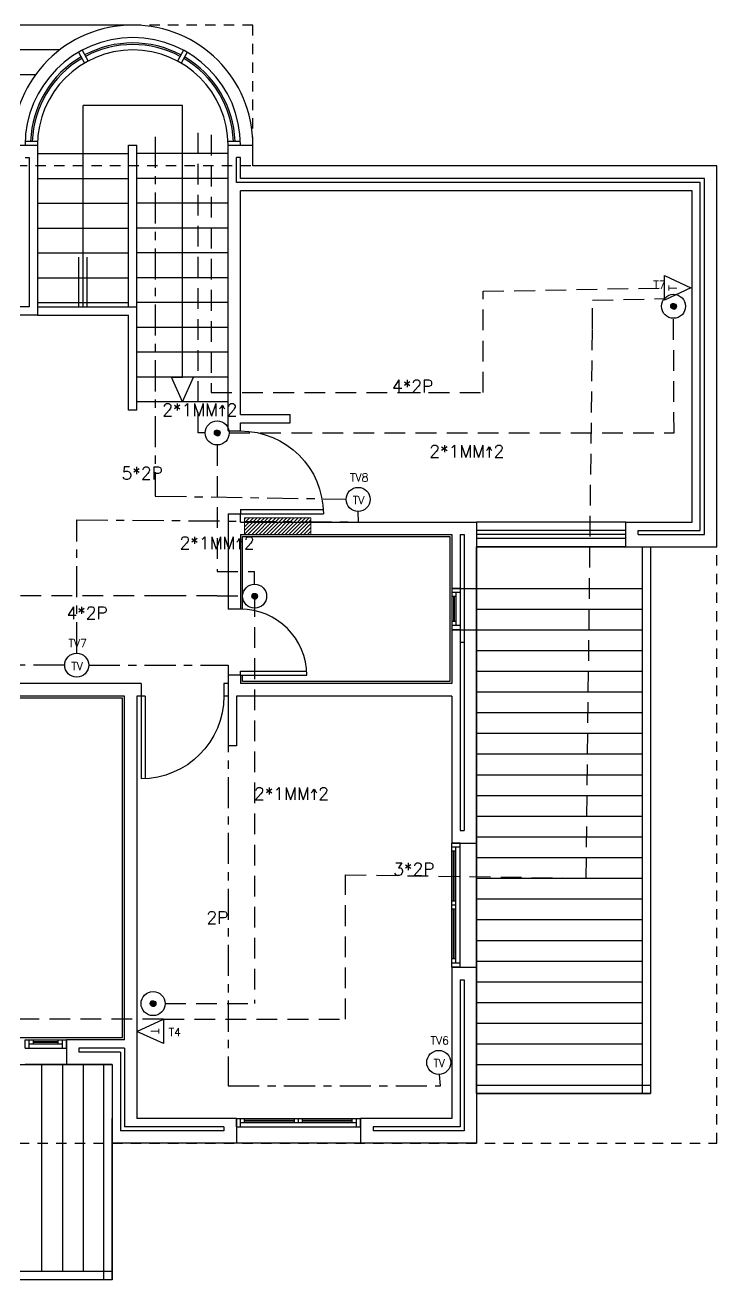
# Model space of a CAD drawing. Header units: millimetres. Extents: x -1167.6 to -1111.9, y 13007.9 to 13069.
# Drawn here: x -1145.26 to -1136.91, y 13053.82 to 13068.97 of the extents above; entities that cross this region are included whole.
import ezdxf
from ezdxf.enums import TextEntityAlignment as Align

# ---------------------------------------------------------------- set-up
doc = ezdxf.new("R2010")
doc.units = ezdxf.units.MM
doc.header["$LTSCALE"] = 0.5
for name, pattern in [('CENTER2', [1.125, 0.75, -0.125, 0.125, -0.125]), ('DASHED', [0.75, 0.5, -0.25]), ('HIDDEN', [0.375, 0.25, -0.125])]:
    doc.linetypes.add(name, pattern=pattern)
for name, color, linetype in [('1lowpower', 4, 'CONTINUOUS'), ('A-DOOR', 4, 'CONTINUOUS'), ('A-FLOR-STRS', 2, 'CONTINUOUS'), ('A-WALL', 7, 'CONTINUOUS'), ('A-WINDOW', 150, 'CONTINUOUS'), ('M-BALCONY', 6, 'CONTINUOUS'), ('M-ELEV-LOWER', 8, 'CONTINUOUS'), ('M-FINISHING', 251, 'CONTINUOUS'), ('M-outline-wall', 3, 'CONTINUOUS'), ('M-SANITARY', 1, 'CONTINUOUS'), ('M-TILING', 251, 'CONTINUOUS')]:
    doc.layers.add(name, color=color, linetype=linetype)
doc.layers.add('doors', color=2, linetype='CONTINUOUS', lineweight=9)
doc.layers.get('M-SANITARY').off()
doc.styles.get("Standard").update_dxf_attribs({"font": 'romans.shx', "width": 0.8})

# ---------------------------------------------------------------- blocks, each defined once
blk = doc.blocks.new('D1000')
at = {"layer": 'A-DOOR'}
for p, q in [((0, 0), (-1000, 0)), ((0, 50), (-999, 50)), ((0, 50), (0, 0))]:
    blk.add_line(p, q, dxfattribs=at)
blk.add_arc((0, 0), 1000, 90, 180, dxfattribs=at)
blk = doc.blocks.new('D800')
at = {"layer": 'A-DOOR'}
for p, q in [((0, 0), (0, 50)), ((0, 50), (798, 50)), ((0, 0), (0, 50)), ((0, 0), (800, 0))]:
    blk.add_line(p, q, dxfattribs=at)
blk.add_arc((0, 0), 800, 0, 90, dxfattribs=at)

msp = doc.modelspace()

# ---------------------------------------------------------------- hatches: boundary and pattern name
at = {"layer": 'doors'}
h = msp.add_hatch(dxfattribs=at)
h.set_pattern_fill('ANSI31', color=256, scale=0.01)
h.set_pattern_definition([(45, (57.279495, 48.358567), (-0.0224506403, 0.0224506403), [])])
h.paths.add_polyline_path([(-1142.612, 13063.016), (-1142.612, 13062.816), (-1141.812, 13062.816), (-1141.812, 13063.016)])

# ---------------------------------------------------------------- linework, layer by layer
at = {"layer": '1lowpower', "linetype": 'DASHED'}
for p, q in [((-1143.174, 13064.042), (-1143.174, 13067.67)), ((-1143.016, 13067.643), (-1143.016, 13064.531)), ((-1139.732, 13065.752), (-1137.491, 13065.794)), ((-1139.732, 13064.531), (-1139.732, 13065.752)), ((-1138.414, 13065.644), (-1137.545, 13065.665)), ((-1138.414, 13065.299), (-1138.414, 13065.644)), ((-1137.429, 13064.042), (-1137.435, 13065.426)), ((-1138.489, 13058.666), (-1138.414, 13065.299)), ((-1143.016, 13064.531), (-1139.732, 13064.531)), ((-1143.088, 13064.042), (-1143.174, 13064.042)), ((-1142.798, 13064.042), (-1137.429, 13064.042)), ((-1142.943, 13063.897), (-1142.943, 13062.369)), ((-1142.943, 13062.369), (-1142.491, 13062.369)), ((-1142.491, 13062.216), (-1142.491, 13062.369)), ((-1143.569, 13062.077), (-1148.74, 13062.077)), ((-1142.943, 13062.077), (-1143.569, 13062.077)), ((-1142.943, 13062.077), (-1142.637, 13062.077)), ((-1142.491, 13062.071), (-1142.491, 13057.152)), ((-1141.396, 13056.964), (-1141.396, 13058.707)), ((-1141.396, 13058.707), (-1138.489, 13058.666)), ((-1143.572, 13057.152), (-1142.491, 13057.152)), ((-1143.593, 13056.964), (-1151.59, 13056.964)), ((-1143.593, 13056.964), (-1141.396, 13056.964))]:
    msp.add_line(p, q, dxfattribs=at)
at = {"layer": '1lowpower', "linetype": 'CENTER2'}
for p, q in [((-1143.69, 13067.619), (-1143.69, 13063.28)), ((-1143.69, 13063.28), (-1141.386, 13063.243)), ((-1141.237, 13062.966), (-1141.242, 13063.095)), ((-1144.639, 13061.383), (-1144.639, 13062.993)), ((-1144.639, 13062.993), (-1141.237, 13062.966)), ((-1144.784, 13061.238), (-1147.291, 13061.238)), ((-1144.494, 13061.238), (-1142.812, 13061.238)), ((-1142.812, 13061.238), (-1142.812, 13056.16)), ((-1140.248, 13056.16), (-1140.258, 13056.298)), ((-1142.812, 13056.16), (-1140.248, 13056.16))]:
    msp.add_line(p, q, dxfattribs=at)
at = {"layer": '1lowpower', "ltscale": 20}
for p, q in [((-1137.545, 13065.942), (-1137.226, 13065.794)), ((-1137.545, 13065.647), (-1137.545, 13065.942)), ((-1137.226, 13065.794), (-1137.545, 13065.647)), ((-1137.469, 13065.566), (-1137.43, 13065.605)), ((-1137.469, 13065.566), (-1137.43, 13065.605)), ((-1137.469, 13065.567), (-1137.431, 13065.605)), ((-1137.469, 13065.568), (-1137.432, 13065.605)), ((-1137.469, 13065.569), (-1137.433, 13065.605)), ((-1137.469, 13065.57), (-1137.434, 13065.605)), ((-1137.469, 13065.57), (-1137.434, 13065.605)), ((-1137.469, 13065.571), (-1137.435, 13065.605)), ((-1137.469, 13065.572), (-1137.436, 13065.605)), ((-1137.469, 13065.573), (-1137.437, 13065.605)), ((-1137.469, 13065.574), (-1137.438, 13065.605)), ((-1137.469, 13065.575), (-1137.439, 13065.605)), ((-1137.469, 13065.576), (-1137.44, 13065.605)), ((-1137.468, 13065.565), (-1137.429, 13065.605)), ((-1137.468, 13065.577), (-1137.441, 13065.605)), ((-1137.468, 13065.561), (-1137.425, 13065.604)), ((-1137.468, 13065.562), (-1137.426, 13065.604)), ((-1137.468, 13065.563), (-1137.427, 13065.604)), ((-1137.468, 13065.564), (-1137.427, 13065.604)), ((-1137.468, 13065.564), (-1137.428, 13065.604)), ((-1137.468, 13065.578), (-1137.442, 13065.604)), ((-1137.468, 13065.579), (-1137.443, 13065.604)), ((-1137.468, 13065.58), (-1137.444, 13065.604)), ((-1137.467, 13065.561), (-1137.425, 13065.604)), ((-1137.467, 13065.558), (-1137.422, 13065.603)), ((-1137.467, 13065.559), (-1137.423, 13065.603)), ((-1137.467, 13065.56), (-1137.423, 13065.603)), ((-1137.467, 13065.56), (-1137.424, 13065.603)), ((-1137.467, 13065.582), (-1137.445, 13065.603)), ((-1137.467, 13065.583), (-1137.447, 13065.603)), ((-1137.466, 13065.556), (-1137.42, 13065.602)), ((-1137.466, 13065.557), (-1137.42, 13065.602)), ((-1137.466, 13065.557), (-1137.421, 13065.602)), ((-1137.466, 13065.558), (-1137.422, 13065.602)), ((-1137.466, 13065.584), (-1137.448, 13065.602)), ((-1137.466, 13065.586), (-1137.45, 13065.602)), ((-1137.465, 13065.554), (-1137.418, 13065.601)), ((-1137.465, 13065.555), (-1137.419, 13065.601)), ((-1137.465, 13065.555), (-1137.419, 13065.601)), ((-1137.465, 13065.588), (-1137.452, 13065.601)), ((-1137.464, 13065.553), (-1137.417, 13065.6)), ((-1137.464, 13065.553), (-1137.417, 13065.6)), ((-1137.464, 13065.554), (-1137.418, 13065.6)), ((-1137.463, 13065.551), (-1137.415, 13065.599)), ((-1137.463, 13065.552), (-1137.416, 13065.599)), ((-1137.463, 13065.552), (-1137.416, 13065.599)), ((-1137.463, 13065.59), (-1137.454, 13065.599)), ((-1137.462, 13065.55), (-1137.414, 13065.598)), ((-1137.462, 13065.55), (-1137.414, 13065.598)), ((-1137.462, 13065.551), (-1137.415, 13065.598)), ((-1137.461, 13065.549), (-1137.413, 13065.597)), ((-1137.461, 13065.549), (-1137.413, 13065.597)), ((-1137.461, 13065.593), (-1137.457, 13065.597)), ((-1137.46, 13065.547), (-1137.411, 13065.596)), ((-1137.46, 13065.548), (-1137.412, 13065.596)), ((-1137.46, 13065.548), (-1137.412, 13065.596)), ((-1137.459, 13065.547), (-1137.41, 13065.595)), ((-1137.459, 13065.547), (-1137.411, 13065.595)), ((-1137.458, 13065.546), (-1137.41, 13065.594)), ((-1137.458, 13065.546), (-1137.41, 13065.594)), ((-1137.457, 13065.544), (-1137.408, 13065.593)), ((-1137.457, 13065.545), (-1137.409, 13065.593)), ((-1137.457, 13065.545), (-1137.409, 13065.593)), ((-1137.456, 13065.544), (-1137.408, 13065.592)), ((-1137.456, 13065.544), (-1137.408, 13065.592)), ((-1137.455, 13065.543), (-1137.407, 13065.591)), ((-1137.455, 13065.543), (-1137.407, 13065.591)), ((-1137.454, 13065.542), (-1137.406, 13065.59)), ((-1137.454, 13065.543), (-1137.407, 13065.59)), ((-1137.453, 13065.542), (-1137.406, 13065.589)), ((-1137.453, 13065.542), (-1137.406, 13065.589)), ((-1137.452, 13065.541), (-1137.405, 13065.588)), ((-1137.451, 13065.541), (-1137.405, 13065.587)), ((-1137.451, 13065.541), (-1137.405, 13065.587)), ((-1137.45, 13065.54), (-1137.404, 13065.586)), ((-1137.45, 13065.54), (-1137.404, 13065.586)), ((-1137.449, 13065.54), (-1137.404, 13065.585)), ((-1137.449, 13065.54), (-1137.404, 13065.585)), ((-1137.448, 13065.539), (-1137.403, 13065.584)), ((-1137.447, 13065.539), (-1137.403, 13065.583)), ((-1137.447, 13065.539), (-1137.403, 13065.583)), ((-1137.446, 13065.539), (-1137.403, 13065.582)), ((-1137.445, 13065.538), (-1137.402, 13065.582)), ((-1137.445, 13065.538), (-1137.402, 13065.581)), ((-1137.444, 13065.538), (-1137.402, 13065.58)), ((-1137.443, 13065.538), (-1137.402, 13065.58)), ((-1137.443, 13065.538), (-1137.402, 13065.579)), ((-1137.442, 13065.538), (-1137.401, 13065.578)), ((-1137.441, 13065.537), (-1137.401, 13065.577)), ((-1137.441, 13065.537), (-1137.401, 13065.577)), ((-1137.44, 13065.537), (-1137.401, 13065.576)), ((-1137.439, 13065.537), (-1137.401, 13065.575)), ((-1137.438, 13065.537), (-1137.401, 13065.575)), ((-1137.438, 13065.537), (-1137.401, 13065.574)), ((-1137.437, 13065.537), (-1137.401, 13065.573)), ((-1137.436, 13065.537), (-1137.401, 13065.572)), ((-1137.435, 13065.537), (-1137.401, 13065.571)), ((-1137.434, 13065.537), (-1137.401, 13065.57)), ((-1137.433, 13065.537), (-1137.401, 13065.57)), ((-1137.433, 13065.537), (-1137.401, 13065.569)), ((-1137.432, 13065.537), (-1137.401, 13065.568)), ((-1137.431, 13065.537), (-1137.401, 13065.567)), ((-1137.43, 13065.537), (-1137.401, 13065.566)), ((-1137.429, 13065.537), (-1137.401, 13065.565)), ((-1137.428, 13065.538), (-1137.401, 13065.564)), ((-1137.426, 13065.538), (-1137.402, 13065.563)), ((-1137.425, 13065.538), (-1137.402, 13065.561)), ((-1137.424, 13065.538), (-1137.402, 13065.56)), ((-1137.423, 13065.539), (-1137.403, 13065.559)), ((-1137.421, 13065.54), (-1137.403, 13065.557)), ((-1137.42, 13065.54), (-1137.404, 13065.556)), ((-1137.418, 13065.541), (-1137.405, 13065.554)), ((-1137.416, 13065.543), (-1137.407, 13065.552)), ((-1137.411, 13065.546), (-1137.41, 13065.547)), ((-1142.977, 13064.036), (-1142.937, 13064.076)), ((-1142.977, 13064.037), (-1142.938, 13064.076)), ((-1142.977, 13064.038), (-1142.938, 13064.076)), ((-1142.977, 13064.038), (-1142.939, 13064.076)), ((-1142.977, 13064.039), (-1142.94, 13064.076)), ((-1142.977, 13064.04), (-1142.941, 13064.076)), ((-1142.977, 13064.041), (-1142.942, 13064.076)), ((-1142.977, 13064.041), (-1142.942, 13064.076)), ((-1142.977, 13064.042), (-1142.943, 13064.076)), ((-1142.977, 13064.043), (-1142.944, 13064.076)), ((-1142.977, 13064.044), (-1142.945, 13064.076)), ((-1142.977, 13064.045), (-1142.946, 13064.076)), ((-1142.977, 13064.046), (-1142.947, 13064.076)), ((-1142.977, 13064.047), (-1142.948, 13064.076)), ((-1142.977, 13064.048), (-1142.949, 13064.076)), ((-1142.976, 13064.032), (-1142.933, 13064.075)), ((-1142.976, 13064.033), (-1142.933, 13064.075)), ((-1142.976, 13064.033), (-1142.934, 13064.075)), ((-1142.976, 13064.034), (-1142.935, 13064.075)), ((-1142.976, 13064.035), (-1142.936, 13064.075)), ((-1142.976, 13064.035), (-1142.936, 13064.075)), ((-1142.976, 13064.049), (-1142.95, 13064.075)), ((-1142.976, 13064.05), (-1142.951, 13064.075)), ((-1142.976, 13064.051), (-1142.952, 13064.075)), ((-1142.975, 13064.029), (-1142.93, 13064.074)), ((-1142.975, 13064.03), (-1142.931, 13064.074)), ((-1142.975, 13064.031), (-1142.932, 13064.074)), ((-1142.975, 13064.031), (-1142.932, 13064.074)), ((-1142.975, 13064.053), (-1142.953, 13064.074)), ((-1142.975, 13064.054), (-1142.955, 13064.074)), ((-1142.974, 13064.027), (-1142.928, 13064.073)), ((-1142.974, 13064.028), (-1142.929, 13064.073)), ((-1142.974, 13064.028), (-1142.929, 13064.073)), ((-1142.974, 13064.029), (-1142.93, 13064.073)), ((-1142.974, 13064.055), (-1142.956, 13064.073)), ((-1142.974, 13064.057), (-1142.958, 13064.073)), ((-1142.973, 13064.025), (-1142.926, 13064.072)), ((-1142.973, 13064.026), (-1142.927, 13064.072)), ((-1142.973, 13064.026), (-1142.927, 13064.072)), ((-1142.973, 13064.059), (-1142.96, 13064.072)), ((-1142.972, 13064.025), (-1142.926, 13064.072)), ((-1142.972, 13064.024), (-1142.925, 13064.071)), ((-1142.972, 13064.024), (-1142.925, 13064.071)), ((-1142.971, 13064.023), (-1142.924, 13064.071)), ((-1142.971, 13064.022), (-1142.923, 13064.07)), ((-1142.971, 13064.023), (-1142.924, 13064.07)), ((-1142.971, 13064.061), (-1142.962, 13064.07)), ((-1142.97, 13064.021), (-1142.922, 13064.069)), ((-1142.97, 13064.021), (-1142.922, 13064.069)), ((-1142.97, 13064.022), (-1142.923, 13064.069)), ((-1142.969, 13064.02), (-1142.921, 13064.068)), ((-1142.969, 13064.02), (-1142.921, 13064.068)), ((-1142.969, 13064.064), (-1142.965, 13064.068)), ((-1142.968, 13064.019), (-1142.92, 13064.068)), ((-1142.968, 13064.018), (-1142.919, 13064.067)), ((-1142.968, 13064.019), (-1142.92, 13064.067)), ((-1142.967, 13064.018), (-1142.918, 13064.066)), ((-1142.967, 13064.018), (-1142.919, 13064.066)), ((-1142.966, 13064.017), (-1142.918, 13064.065)), ((-1142.966, 13064.017), (-1142.918, 13064.065)), ((-1142.965, 13064.016), (-1142.917, 13064.065)), ((-1142.965, 13064.016), (-1142.916, 13064.064)), ((-1142.965, 13064.016), (-1142.917, 13064.064)), ((-1142.964, 13064.015), (-1142.916, 13064.063)), ((-1142.964, 13064.015), (-1142.916, 13064.063)), ((-1142.963, 13064.014), (-1142.915, 13064.062)), ((-1142.963, 13064.014), (-1142.915, 13064.062)), ((-1142.962, 13064.013), (-1142.914, 13064.061)), ((-1142.962, 13064.014), (-1142.915, 13064.061)), ((-1142.961, 13064.013), (-1142.914, 13064.06)), ((-1142.961, 13064.013), (-1142.914, 13064.06)), ((-1142.96, 13064.012), (-1142.913, 13064.059)), ((-1142.959, 13064.012), (-1142.913, 13064.059)), ((-1142.959, 13064.012), (-1142.913, 13064.058)), ((-1142.958, 13064.011), (-1142.912, 13064.057)), ((-1142.958, 13064.012), (-1142.912, 13064.057)), ((-1142.957, 13064.011), (-1142.912, 13064.056)), ((-1142.957, 13064.011), (-1142.912, 13064.056)), ((-1142.956, 13064.01), (-1142.911, 13064.055)), ((-1142.955, 13064.01), (-1142.911, 13064.054)), ((-1142.955, 13064.01), (-1142.911, 13064.054)), ((-1142.954, 13064.01), (-1142.91, 13064.053)), ((-1142.954, 13064.01), (-1142.911, 13064.053)), ((-1142.953, 13064.009), (-1142.91, 13064.052)), ((-1142.952, 13064.009), (-1142.91, 13064.051)), ((-1142.952, 13064.009), (-1142.91, 13064.051)), ((-1142.951, 13064.009), (-1142.91, 13064.05)), ((-1142.95, 13064.009), (-1142.91, 13064.049)), ((-1142.949, 13064.008), (-1142.909, 13064.049)), ((-1142.949, 13064.008), (-1142.909, 13064.048)), ((-1142.948, 13064.008), (-1142.909, 13064.047)), ((-1142.947, 13064.008), (-1142.909, 13064.046)), ((-1142.946, 13064.008), (-1142.909, 13064.046)), ((-1142.946, 13064.008), (-1142.909, 13064.045)), ((-1142.945, 13064.008), (-1142.909, 13064.044)), ((-1142.944, 13064.008), (-1142.909, 13064.043)), ((-1142.943, 13064.008), (-1142.909, 13064.042)), ((-1142.942, 13064.008), (-1142.909, 13064.041)), ((-1142.942, 13064.008), (-1142.909, 13064.041)), ((-1142.941, 13064.008), (-1142.909, 13064.04)), ((-1142.94, 13064.008), (-1142.909, 13064.039)), ((-1142.939, 13064.008), (-1142.909, 13064.038)), ((-1142.938, 13064.008), (-1142.909, 13064.037)), ((-1142.937, 13064.008), (-1142.909, 13064.036)), ((-1142.936, 13064.009), (-1142.909, 13064.035)), ((-1142.935, 13064.009), (-1142.91, 13064.034)), ((-1142.933, 13064.009), (-1142.91, 13064.032)), ((-1142.932, 13064.01), (-1142.91, 13064.031)), ((-1142.931, 13064.01), (-1142.911, 13064.03)), ((-1142.929, 13064.011), (-1142.912, 13064.028)), ((-1142.928, 13064.011), (-1142.912, 13064.027)), ((-1142.926, 13064.012), (-1142.913, 13064.025)), ((-1142.924, 13064.014), (-1142.915, 13064.023)), ((-1142.919, 13064.017), (-1142.918, 13064.018)), ((-1142.525, 13062.064), (-1142.485, 13062.105)), ((-1142.525, 13062.065), (-1142.485, 13062.105)), ((-1142.525, 13062.066), (-1142.486, 13062.105)), ((-1142.525, 13062.067), (-1142.487, 13062.105)), ((-1142.525, 13062.067), (-1142.488, 13062.105)), ((-1142.525, 13062.068), (-1142.488, 13062.105)), ((-1142.525, 13062.069), (-1142.489, 13062.105)), ((-1142.525, 13062.07), (-1142.49, 13062.105)), ((-1142.525, 13062.071), (-1142.491, 13062.105)), ((-1142.525, 13062.071), (-1142.492, 13062.105)), ((-1142.525, 13062.072), (-1142.492, 13062.105)), ((-1142.525, 13062.073), (-1142.493, 13062.105)), ((-1142.525, 13062.074), (-1142.494, 13062.105)), ((-1142.525, 13062.075), (-1142.495, 13062.105)), ((-1142.525, 13062.076), (-1142.496, 13062.105)), ((-1142.525, 13062.077), (-1142.497, 13062.105)), ((-1142.525, 13062.064), (-1142.484, 13062.104)), ((-1142.525, 13062.078), (-1142.498, 13062.104)), ((-1142.524, 13062.061), (-1142.481, 13062.104)), ((-1142.524, 13062.062), (-1142.482, 13062.104)), ((-1142.524, 13062.062), (-1142.482, 13062.104)), ((-1142.524, 13062.063), (-1142.483, 13062.104)), ((-1142.524, 13062.079), (-1142.499, 13062.104)), ((-1142.524, 13062.08), (-1142.501, 13062.104)), ((-1142.524, 13062.06), (-1142.48, 13062.103)), ((-1142.524, 13062.082), (-1142.502, 13062.103)), ((-1142.523, 13062.058), (-1142.478, 13062.103)), ((-1142.523, 13062.058), (-1142.479, 13062.103)), ((-1142.523, 13062.059), (-1142.479, 13062.103)), ((-1142.523, 13062.06), (-1142.48, 13062.103)), ((-1142.523, 13062.083), (-1142.503, 13062.103)), ((-1142.523, 13062.084), (-1142.505, 13062.102)), ((-1142.522, 13062.056), (-1142.476, 13062.102)), ((-1142.522, 13062.057), (-1142.477, 13062.102)), ((-1142.522, 13062.057), (-1142.477, 13062.102)), ((-1142.522, 13062.086), (-1142.506, 13062.102)), ((-1142.522, 13062.055), (-1142.476, 13062.101)), ((-1142.521, 13062.054), (-1142.474, 13062.101)), ((-1142.521, 13062.054), (-1142.475, 13062.101)), ((-1142.521, 13062.055), (-1142.475, 13062.101)), ((-1142.521, 13062.088), (-1142.508, 13062.101)), ((-1142.52, 13062.052), (-1142.472, 13062.1)), ((-1142.52, 13062.053), (-1142.473, 13062.1)), ((-1142.52, 13062.053), (-1142.473, 13062.1)), ((-1142.52, 13062.09), (-1142.51, 13062.099)), ((-1142.519, 13062.051), (-1142.471, 13062.099)), ((-1142.519, 13062.051), (-1142.471, 13062.099)), ((-1142.519, 13062.052), (-1142.472, 13062.099)), ((-1142.518, 13062.05), (-1142.47, 13062.098)), ((-1142.518, 13062.05), (-1142.47, 13062.098)), ((-1142.518, 13062.049), (-1142.469, 13062.097)), ((-1142.517, 13062.048), (-1142.469, 13062.097)), ((-1142.517, 13062.049), (-1142.469, 13062.097)), ((-1142.517, 13062.094), (-1142.514, 13062.097)), ((-1142.516, 13062.047), (-1142.468, 13062.096)), ((-1142.516, 13062.048), (-1142.468, 13062.096)), ((-1142.516, 13062.047), (-1142.467, 13062.095)), ((-1142.515, 13062.047), (-1142.467, 13062.095)), ((-1142.515, 13062.046), (-1142.466, 13062.094)), ((-1142.514, 13062.045), (-1142.466, 13062.094)), ((-1142.514, 13062.046), (-1142.466, 13062.094)), ((-1142.513, 13062.045), (-1142.465, 13062.093)), ((-1142.513, 13062.045), (-1142.465, 13062.093)), ((-1142.512, 13062.044), (-1142.464, 13062.092)), ((-1142.512, 13062.044), (-1142.464, 13062.092)), ((-1142.511, 13062.043), (-1142.463, 13062.091)), ((-1142.511, 13062.043), (-1142.464, 13062.091)), ((-1142.51, 13062.042), (-1142.463, 13062.09)), ((-1142.51, 13062.043), (-1142.463, 13062.09)), ((-1142.509, 13062.042), (-1142.462, 13062.089)), ((-1142.509, 13062.042), (-1142.462, 13062.089)), ((-1142.508, 13062.041), (-1142.461, 13062.088)), ((-1142.508, 13062.041), (-1142.462, 13062.088)), ((-1142.507, 13062.041), (-1142.461, 13062.087)), ((-1142.507, 13062.041), (-1142.461, 13062.086)), ((-1142.506, 13062.04), (-1142.46, 13062.086)), ((-1142.506, 13062.04), (-1142.46, 13062.085)), ((-1142.505, 13062.04), (-1142.46, 13062.085)), ((-1142.504, 13062.039), (-1142.459, 13062.084)), ((-1142.504, 13062.039), (-1142.46, 13062.084)), ((-1142.503, 13062.039), (-1142.459, 13062.083)), ((-1142.502, 13062.039), (-1142.459, 13062.082)), ((-1142.502, 13062.039), (-1142.459, 13062.082)), ((-1142.501, 13062.038), (-1142.459, 13062.081)), ((-1142.501, 13062.038), (-1142.458, 13062.08)), ((-1142.5, 13062.038), (-1142.458, 13062.08)), ((-1142.499, 13062.038), (-1142.458, 13062.079)), ((-1142.498, 13062.037), (-1142.458, 13062.078)), ((-1142.498, 13062.038), (-1142.458, 13062.078)), ((-1142.497, 13062.037), (-1142.458, 13062.077)), ((-1142.496, 13062.037), (-1142.457, 13062.076)), ((-1142.496, 13062.037), (-1142.457, 13062.075)), ((-1142.495, 13062.037), (-1142.457, 13062.075)), ((-1142.494, 13062.037), (-1142.457, 13062.074)), ((-1142.493, 13062.037), (-1142.457, 13062.073)), ((-1142.492, 13062.037), (-1142.457, 13062.072)), ((-1142.492, 13062.037), (-1142.457, 13062.071)), ((-1142.491, 13062.037), (-1142.457, 13062.071)), ((-1142.49, 13062.037), (-1142.457, 13062.07)), ((-1142.489, 13062.037), (-1142.457, 13062.069)), ((-1142.488, 13062.037), (-1142.457, 13062.068)), ((-1142.487, 13062.037), (-1142.457, 13062.067)), ((-1142.486, 13062.037), (-1142.457, 13062.066)), ((-1142.485, 13062.037), (-1142.458, 13062.065)), ((-1142.484, 13062.038), (-1142.458, 13062.064)), ((-1142.483, 13062.038), (-1142.458, 13062.063)), ((-1142.482, 13062.038), (-1142.458, 13062.061)), ((-1142.48, 13062.039), (-1142.459, 13062.06)), ((-1142.479, 13062.039), (-1142.459, 13062.059)), ((-1142.478, 13062.04), (-1142.46, 13062.057)), ((-1142.476, 13062.04), (-1142.461, 13062.056)), ((-1142.474, 13062.041), (-1142.462, 13062.054)), ((-1142.472, 13062.043), (-1142.463, 13062.052)), ((-1142.468, 13062.046), (-1142.467, 13062.047)), ((-1143.751, 13057.148), (-1143.712, 13057.186)), ((-1143.751, 13057.149), (-1143.713, 13057.186)), ((-1143.751, 13057.149), (-1143.714, 13057.186)), ((-1143.751, 13057.15), (-1143.715, 13057.186)), ((-1143.751, 13057.151), (-1143.715, 13057.186)), ((-1143.751, 13057.152), (-1143.716, 13057.186)), ((-1143.751, 13057.153), (-1143.717, 13057.186)), ((-1143.751, 13057.153), (-1143.718, 13057.186)), ((-1143.751, 13057.154), (-1143.719, 13057.186)), ((-1143.751, 13057.155), (-1143.72, 13057.186)), ((-1143.751, 13057.156), (-1143.721, 13057.186)), ((-1143.751, 13057.157), (-1143.722, 13057.186)), ((-1143.75, 13057.145), (-1143.709, 13057.186)), ((-1143.75, 13057.146), (-1143.71, 13057.186)), ((-1143.75, 13057.146), (-1143.711, 13057.186)), ((-1143.75, 13057.147), (-1143.712, 13057.186)), ((-1143.75, 13057.158), (-1143.723, 13057.186)), ((-1143.75, 13057.159), (-1143.724, 13057.186)), ((-1143.75, 13057.143), (-1143.707, 13057.185)), ((-1143.75, 13057.144), (-1143.708, 13057.185)), ((-1143.75, 13057.144), (-1143.709, 13057.185)), ((-1143.75, 13057.16), (-1143.725, 13057.185)), ((-1143.75, 13057.162), (-1143.726, 13057.185)), ((-1143.749, 13057.142), (-1143.706, 13057.185)), ((-1143.749, 13057.142), (-1143.707, 13057.185)), ((-1143.749, 13057.163), (-1143.727, 13057.185)), ((-1143.749, 13057.14), (-1143.705, 13057.184)), ((-1143.749, 13057.141), (-1143.705, 13057.184)), ((-1143.749, 13057.164), (-1143.729, 13057.184)), ((-1143.748, 13057.138), (-1143.703, 13057.184)), ((-1143.748, 13057.139), (-1143.704, 13057.184)), ((-1143.748, 13057.14), (-1143.704, 13057.184)), ((-1143.748, 13057.166), (-1143.73, 13057.184)), ((-1143.748, 13057.138), (-1143.702, 13057.183)), ((-1143.747, 13057.137), (-1143.701, 13057.183)), ((-1143.747, 13057.137), (-1143.702, 13057.183)), ((-1143.747, 13057.167), (-1143.732, 13057.183)), ((-1143.747, 13057.136), (-1143.7, 13057.182)), ((-1143.747, 13057.136), (-1143.701, 13057.182)), ((-1143.747, 13057.169), (-1143.733, 13057.182)), ((-1143.746, 13057.135), (-1143.7, 13057.182)), ((-1143.746, 13057.134), (-1143.698, 13057.181)), ((-1143.746, 13057.135), (-1143.699, 13057.181)), ((-1143.745, 13057.133), (-1143.698, 13057.181)), ((-1143.745, 13057.171), (-1143.736, 13057.181)), ((-1143.745, 13057.132), (-1143.697, 13057.18)), ((-1143.745, 13057.133), (-1143.697, 13057.18)), ((-1143.744, 13057.132), (-1143.696, 13057.18)), ((-1143.744, 13057.131), (-1143.696, 13057.179)), ((-1143.743, 13057.131), (-1143.695, 13057.179)), ((-1143.743, 13057.131), (-1143.695, 13057.179)), ((-1143.743, 13057.13), (-1143.695, 13057.178)), ((-1143.742, 13057.13), (-1143.694, 13057.178)), ((-1143.742, 13057.175), (-1143.739, 13057.178)), ((-1143.742, 13057.129), (-1143.694, 13057.177)), ((-1143.741, 13057.128), (-1143.693, 13057.177)), ((-1143.741, 13057.129), (-1143.693, 13057.177)), ((-1143.741, 13057.128), (-1143.692, 13057.176)), ((-1143.74, 13057.127), (-1143.692, 13057.176)), ((-1143.74, 13057.127), (-1143.691, 13057.175)), ((-1143.739, 13057.127), (-1143.691, 13057.175)), ((-1143.739, 13057.126), (-1143.691, 13057.174)), ((-1143.738, 13057.126), (-1143.69, 13057.174)), ((-1143.738, 13057.125), (-1143.69, 13057.173)), ((-1143.737, 13057.125), (-1143.69, 13057.173)), ((-1143.737, 13057.125), (-1143.689, 13057.172)), ((-1143.736, 13057.124), (-1143.689, 13057.172)), ((-1143.736, 13057.124), (-1143.688, 13057.171)), ((-1143.735, 13057.124), (-1143.688, 13057.171)), ((-1143.735, 13057.123), (-1143.688, 13057.17)), ((-1143.734, 13057.123), (-1143.687, 13057.17)), ((-1143.734, 13057.123), (-1143.687, 13057.169)), ((-1143.733, 13057.122), (-1143.687, 13057.169)), ((-1143.733, 13057.122), (-1143.687, 13057.168)), ((-1143.732, 13057.122), (-1143.686, 13057.168)), ((-1143.732, 13057.121), (-1143.686, 13057.167)), ((-1143.731, 13057.121), (-1143.686, 13057.167)), ((-1143.73, 13057.121), (-1143.685, 13057.166)), ((-1143.73, 13057.121), (-1143.685, 13057.165)), ((-1143.729, 13057.12), (-1143.685, 13057.165)), ((-1143.729, 13057.12), (-1143.685, 13057.164)), ((-1143.728, 13057.12), (-1143.684, 13057.164)), ((-1143.727, 13057.12), (-1143.684, 13057.163)), ((-1143.727, 13057.12), (-1143.684, 13057.162)), ((-1143.726, 13057.119), (-1143.684, 13057.162)), ((-1143.725, 13057.119), (-1143.684, 13057.161)), ((-1143.725, 13057.119), (-1143.683, 13057.16)), ((-1143.724, 13057.119), (-1143.683, 13057.16)), ((-1143.723, 13057.119), (-1143.683, 13057.159)), ((-1143.723, 13057.119), (-1143.683, 13057.158)), ((-1143.722, 13057.118), (-1143.683, 13057.157)), ((-1143.721, 13057.118), (-1143.683, 13057.157)), ((-1143.72, 13057.118), (-1143.683, 13057.156)), ((-1143.72, 13057.118), (-1143.683, 13057.155)), ((-1143.719, 13057.118), (-1143.683, 13057.154)), ((-1143.718, 13057.118), (-1143.683, 13057.153)), ((-1143.717, 13057.118), (-1143.683, 13057.153)), ((-1143.716, 13057.118), (-1143.683, 13057.152)), ((-1143.715, 13057.118), (-1143.683, 13057.151)), ((-1143.714, 13057.118), (-1143.683, 13057.15)), ((-1143.714, 13057.118), (-1143.683, 13057.149)), ((-1143.713, 13057.118), (-1143.683, 13057.148)), ((-1143.712, 13057.118), (-1143.683, 13057.147)), ((-1143.711, 13057.119), (-1143.683, 13057.146)), ((-1143.709, 13057.119), (-1143.683, 13057.145)), ((-1143.708, 13057.119), (-1143.684, 13057.144)), ((-1143.707, 13057.119), (-1143.684, 13057.143)), ((-1143.706, 13057.12), (-1143.684, 13057.141)), ((-1143.705, 13057.12), (-1143.685, 13057.14)), ((-1143.703, 13057.121), (-1143.685, 13057.139)), ((-1143.702, 13057.122), (-1143.686, 13057.137)), ((-1143.7, 13057.123), (-1143.687, 13057.135)), ((-1143.698, 13057.124), (-1143.688, 13057.133)), ((-1143.693, 13057.128), (-1143.692, 13057.129)), ((-1143.912, 13056.816), (-1143.593, 13056.964)), ((-1143.593, 13056.964), (-1143.593, 13056.669)), ((-1143.593, 13056.669), (-1143.912, 13056.816))]:
    msp.add_line(p, q, dxfattribs=at)
for centre, radius in [((-1137.435, 13065.571), 0.145), ((-1137.435, 13065.571), 0.0342), ((-1142.943, 13064.042), 0.145), ((-1142.943, 13064.042), 0.0342), ((-1141.242, 13063.24), 0.145), ((-1142.491, 13062.071), 0.145), ((-1142.491, 13062.071), 0.0342), ((-1144.639, 13061.238), 0.145), ((-1143.717, 13057.152), 0.145), ((-1143.717, 13057.152), 0.0342), ((-1140.269, 13056.442), 0.145)]:
    msp.add_circle(centre, radius, dxfattribs=at)
at = {"layer": 'A-FLOR-STRS'}
for p, q in [((-1144.562, 13065.566), (-1144.562, 13067.994)), ((-1143.362, 13067.994), (-1144.562, 13067.994)), ((-1143.362, 13064.716), (-1143.362, 13067.994)), ((-1144.012, 13065.566), (-1144.012, 13067.516)), ((-1144.012, 13067.516), (-1143.912, 13067.516)), ((-1143.912, 13064.316), (-1143.912, 13067.516)), ((-1145.112, 13067.416), (-1144.012, 13067.416)), ((-1142.812, 13067.416), (-1143.912, 13067.416)), ((-1145.112, 13067.116), (-1144.012, 13067.116)), ((-1142.812, 13067.116), (-1143.912, 13067.116)), ((-1145.112, 13066.816), (-1144.012, 13066.816)), ((-1142.812, 13066.816), (-1143.912, 13066.816)), ((-1145.112, 13066.516), (-1144.012, 13066.516)), ((-1143.509, 13066.516), (-1143.912, 13066.516)), ((-1142.812, 13066.516), (-1143.509, 13066.516)), ((-1145.112, 13066.216), (-1144.012, 13066.216)), ((-1144.612, 13065.566), (-1144.612, 13066.166)), ((-1144.512, 13065.566), (-1144.512, 13066.166)), ((-1142.812, 13066.216), (-1143.912, 13066.216)), ((-1145.112, 13065.916), (-1144.012, 13065.916)), ((-1142.812, 13065.916), (-1143.912, 13065.916)), ((-1145.112, 13065.616), (-1144.012, 13065.616)), ((-1145.112, 13065.566), (-1143.912, 13065.566)), ((-1142.812, 13065.616), (-1143.912, 13065.616)), ((-1145.112, 13065.466), (-1144.012, 13065.466)), ((-1144.012, 13064.316), (-1144.012, 13065.466)), ((-1142.812, 13065.316), (-1143.912, 13065.316)), ((-1142.812, 13065.016), (-1143.912, 13065.016)), ((-1142.812, 13064.716), (-1143.912, 13064.716)), ((-1143.912, 13064.316), (-1144.012, 13064.316)), ((-1142.812, 13064.416), (-1143.912, 13064.416))]:
    msp.add_line(p, q, dxfattribs=at)
for points in [[(-1143.362, 13064.416), (-1143.493, 13064.716), (-1143.362, 13064.716)], [(-1143.362, 13064.416), (-1143.23, 13064.716), (-1143.362, 13064.716)]]:
    msp.add_lwpolyline(points, dxfattribs=at)
at = {"layer": 'A-WALL'}
for p, q in [((-1145.412, 13067.516), (-1145.112, 13067.516)), ((-1145.112, 13067.516), (-1145.112, 13066.816)), ((-1145.112, 13067.516), (-1145.112, 13065.466)), ((-1142.812, 13064.066), (-1142.812, 13067.516)), ((-1142.812, 13067.516), (-1142.512, 13067.516)), ((-1142.512, 13067.266), (-1142.512, 13067.516)), ((-1145.262, 13067.366), (-1145.212, 13067.366)), ((-1145.212, 13067.366), (-1145.212, 13065.566)), ((-1142.662, 13067.366), (-1142.712, 13067.366)), ((-1142.712, 13067.066), (-1142.712, 13067.366)), ((-1142.662, 13067.116), (-1142.662, 13067.366)), ((-1136.912, 13067.266), (-1142.512, 13067.266)), ((-1136.912, 13062.666), (-1136.912, 13067.266)), ((-1137.112, 13067.066), (-1142.712, 13067.066)), ((-1137.062, 13067.116), (-1142.662, 13067.116)), ((-1137.112, 13062.866), (-1137.112, 13067.066)), ((-1137.062, 13062.816), (-1137.062, 13067.116)), ((-1137.212, 13066.966), (-1142.662, 13066.966)), ((-1142.662, 13064.266), (-1142.662, 13066.966)), ((-1137.212, 13062.966), (-1137.212, 13066.966)), ((-1145.212, 13065.566), (-1145.687, 13065.566)), ((-1145.112, 13065.466), (-1145.837, 13065.466)), ((-1142.662, 13064.266), (-1142.062, 13064.266)), ((-1142.662, 13064.066), (-1142.662, 13064.166)), ((-1142.662, 13064.166), (-1142.062, 13064.166)), ((-1142.062, 13064.166), (-1142.062, 13064.266)), ((-1142.812, 13064.066), (-1142.662, 13064.066)), ((-1142.812, 13063.066), (-1142.662, 13063.066)), ((-1142.812, 13063.066), (-1142.812, 13061.916)), ((-1142.662, 13062.966), (-1142.662, 13063.066)), ((-1142.662, 13062.966), (-1139.812, 13062.966)), ((-1139.812, 13062.966), (-1139.812, 13059.091)), ((-1138.012, 13062.966), (-1137.212, 13062.966)), ((-1138.012, 13062.666), (-1138.012, 13062.966)), ((-1142.662, 13062.816), (-1140.112, 13062.816)), ((-1142.662, 13062.816), (-1142.662, 13061.916)), ((-1142.462, 13062.816), (-1142.412, 13062.816)), ((-1140.112, 13062.816), (-1140.112, 13061.016)), ((-1140.012, 13062.816), (-1140.012, 13059.241)), ((-1140.012, 13062.816), (-1139.962, 13062.816)), ((-1139.962, 13062.816), (-1139.962, 13059.241)), ((-1137.862, 13062.866), (-1137.112, 13062.866)), ((-1137.862, 13062.816), (-1137.862, 13062.866)), ((-1137.862, 13062.816), (-1137.062, 13062.816)), ((-1138.012, 13062.666), (-1136.912, 13062.666)), ((-1140.112, 13062.166), (-1139.812, 13062.166)), ((-1142.662, 13061.916), (-1142.812, 13061.916)), ((-1140.112, 13061.666), (-1139.812, 13061.666)), ((-1140.012, 13061.516), (-1139.962, 13061.516)), ((-1143.862, 13061.016), (-1146.787, 13061.016)), ((-1143.862, 13061.016), (-1143.862, 13060.866)), ((-1142.862, 13061.016), (-1142.862, 13060.866)), ((-1142.812, 13061.016), (-1142.862, 13061.016)), ((-1142.812, 13061.116), (-1142.812, 13061.066)), ((-1142.662, 13061.116), (-1142.812, 13061.116)), ((-1142.812, 13061.066), (-1142.812, 13061.016)), ((-1142.662, 13061.116), (-1142.662, 13061.016)), ((-1140.112, 13061.016), (-1142.662, 13061.016)), ((-1144.062, 13060.866), (-1145.962, 13060.866)), ((-1144.062, 13056.716), (-1144.062, 13060.866)), ((-1143.912, 13060.866), (-1143.912, 13055.766)), ((-1143.862, 13060.866), (-1143.912, 13060.866)), ((-1142.812, 13060.866), (-1142.862, 13060.866)), ((-1142.812, 13060.866), (-1142.812, 13060.266)), ((-1140.112, 13060.866), (-1142.712, 13060.866)), ((-1142.712, 13060.866), (-1142.712, 13060.266)), ((-1140.112, 13060.866), (-1140.112, 13059.091)), ((-1142.712, 13060.266), (-1142.812, 13060.266)), ((-1140.012, 13059.241), (-1139.962, 13059.241)), ((-1140.112, 13059.091), (-1139.812, 13059.091)), ((-1140.112, 13057.591), (-1140.112, 13055.766)), ((-1140.112, 13057.591), (-1139.812, 13057.591)), ((-1139.812, 13057.591), (-1139.812, 13055.466)), ((-1140.012, 13057.441), (-1140.012, 13055.666)), ((-1140.012, 13057.441), (-1139.962, 13057.441)), ((-1139.962, 13057.441), (-1139.962, 13055.616)), ((-1144.062, 13056.716), (-1144.762, 13056.716)), ((-1144.762, 13056.716), (-1144.762, 13056.416)), ((-1144.062, 13056.616), (-1144.612, 13056.616)), ((-1144.612, 13056.616), (-1144.612, 13056.566)), ((-1144.062, 13056.616), (-1144.062, 13055.666)), ((-1144.112, 13056.566), (-1144.612, 13056.566)), ((-1144.112, 13056.566), (-1144.112, 13055.616)), ((-1144.212, 13056.416), (-1144.762, 13056.416)), ((-1144.212, 13056.416), (-1144.212, 13055.466)), ((-1142.712, 13055.766), (-1143.912, 13055.766)), ((-1142.712, 13055.766), (-1142.712, 13055.466)), ((-1140.112, 13055.766), (-1141.212, 13055.766)), ((-1141.212, 13055.766), (-1141.212, 13055.466)), ((-1142.862, 13055.616), (-1144.112, 13055.616)), ((-1142.862, 13055.666), (-1144.062, 13055.666)), ((-1142.862, 13055.666), (-1142.862, 13055.616)), ((-1140.012, 13055.666), (-1141.062, 13055.666)), ((-1141.062, 13055.666), (-1141.062, 13055.616)), ((-1139.962, 13055.616), (-1141.062, 13055.616)), ((-1142.712, 13055.466), (-1144.212, 13055.466)), ((-1139.812, 13055.466), (-1141.212, 13055.466))]:
    msp.add_line(p, q, dxfattribs=at)
at = {"layer": 'A-WINDOW'}
for p, q in [((-1144.618, 13068.638), (-1144.545, 13068.508)), ((-1144.574, 13068.663), (-1144.501, 13068.532)), ((-1143.349, 13068.663), (-1143.422, 13068.532)), ((-1143.305, 13068.638), (-1143.379, 13068.508)), ((-1145.261, 13067.566), (-1145.112, 13067.566)), ((-1142.813, 13067.566), (-1142.663, 13067.566)), ((-1138.012, 13062.966), (-1139.812, 13062.966)), ((-1138.012, 13062.866), (-1139.812, 13062.866)), ((-1138.012, 13062.816), (-1139.812, 13062.816)), ((-1138.012, 13062.766), (-1139.812, 13062.766)), ((-1138.012, 13062.666), (-1139.812, 13062.666)), ((-1140.112, 13062.166), (-1140.112, 13061.666)), ((-1140.012, 13062.166), (-1140.112, 13062.166)), ((-1140.012, 13062.116), (-1140.112, 13062.116)), ((-1140.062, 13062.066), (-1140.112, 13062.066)), ((-1140.092, 13062.066), (-1140.092, 13061.766)), ((-1140.082, 13062.066), (-1140.082, 13061.766)), ((-1140.062, 13062.116), (-1140.062, 13061.716)), ((-1140.012, 13062.166), (-1140.012, 13061.666)), ((-1139.812, 13061.666), (-1139.812, 13062.166)), ((-1140.062, 13061.766), (-1140.112, 13061.766)), ((-1140.012, 13061.716), (-1140.112, 13061.716)), ((-1140.012, 13061.666), (-1140.112, 13061.666)), ((-1140.112, 13057.591), (-1140.112, 13059.091)), ((-1140.012, 13059.091), (-1140.112, 13059.091)), ((-1140.012, 13059.041), (-1140.112, 13059.041)), ((-1140.062, 13057.641), (-1140.062, 13059.041)), ((-1140.012, 13057.591), (-1140.012, 13059.091)), ((-1139.812, 13059.091), (-1139.812, 13057.591)), ((-1140.062, 13058.991), (-1140.112, 13058.991)), ((-1140.092, 13058.391), (-1140.092, 13058.991)), ((-1140.082, 13058.391), (-1140.082, 13058.991)), ((-1140.062, 13058.391), (-1140.112, 13058.391)), ((-1140.062, 13058.341), (-1140.112, 13058.341)), ((-1140.062, 13058.291), (-1140.112, 13058.291)), ((-1140.092, 13057.691), (-1140.092, 13058.291)), ((-1140.082, 13057.691), (-1140.082, 13058.291)), ((-1140.062, 13057.691), (-1140.112, 13057.691)), ((-1140.012, 13057.641), (-1140.112, 13057.641)), ((-1140.012, 13057.591), (-1140.112, 13057.591)), ((-1145.262, 13056.716), (-1144.762, 13056.716)), ((-1145.262, 13056.616), (-1145.262, 13056.716)), ((-1145.262, 13056.616), (-1144.762, 13056.616)), ((-1145.212, 13056.616), (-1145.212, 13056.716)), ((-1145.212, 13056.666), (-1144.812, 13056.666)), ((-1145.162, 13056.666), (-1145.162, 13056.716)), ((-1145.162, 13056.696), (-1144.862, 13056.696)), ((-1145.162, 13056.686), (-1144.862, 13056.686)), ((-1144.862, 13056.666), (-1144.862, 13056.716)), ((-1144.812, 13056.616), (-1144.812, 13056.716)), ((-1144.762, 13056.616), (-1144.762, 13056.716)), ((-1144.762, 13056.416), (-1145.262, 13056.416)), ((-1142.712, 13055.766), (-1141.212, 13055.766)), ((-1142.712, 13055.666), (-1142.712, 13055.766)), ((-1142.662, 13055.666), (-1142.662, 13055.766)), ((-1142.662, 13055.716), (-1141.262, 13055.716)), ((-1142.612, 13055.716), (-1142.612, 13055.766)), ((-1142.612, 13055.746), (-1142.012, 13055.746)), ((-1142.612, 13055.736), (-1142.012, 13055.736)), ((-1142.012, 13055.716), (-1142.012, 13055.766)), ((-1141.962, 13055.716), (-1141.962, 13055.766)), ((-1141.912, 13055.716), (-1141.912, 13055.766)), ((-1141.912, 13055.746), (-1141.312, 13055.746)), ((-1141.912, 13055.736), (-1141.312, 13055.736)), ((-1141.312, 13055.716), (-1141.312, 13055.766)), ((-1141.262, 13055.666), (-1141.262, 13055.766)), ((-1141.212, 13055.666), (-1141.212, 13055.766)), ((-1142.712, 13055.666), (-1141.212, 13055.666)), ((-1141.212, 13055.466), (-1142.712, 13055.466))]:
    msp.add_line(p, q, dxfattribs=at)
for radius, end in [(1.45, 179.9991), (1.3, 179.9986), (1.15, 179.9986)]:
    msp.add_arc((-1143.962, 13067.516), radius, 0.0011, end, dxfattribs=at)
at = {"layer": 'A-WINDOW', "color": 252}
for radius, start, end in [(1.235, 61.94, 118.0599), (1.215, 61.9591, 118.0408), (1.235, 120.3797, 177.6785), (1.215, 120.3988, 177.6402), (1.215, 2.3596, 59.6011), (1.235, 2.3214, 59.6202)]:
    msp.add_arc((-1143.962, 13067.516), radius, start, end, dxfattribs=at)
at = {"layer": 'doors'}
msp.add_lwpolyline([(-1142.612, 13063.016), (-1141.812, 13063.016), (-1141.812, 13062.816), (-1142.612, 13062.816), (-1142.612, 13063.016)], dxfattribs=at)
at = {"layer": 'M-BALCONY'}
for p, q in [((-1137.812, 13062.666), (-1137.812, 13056.066)), ((-1137.712, 13062.666), (-1137.712, 13056.066)), ((-1144.312, 13053.816), (-1144.312, 13056.416)), ((-1139.812, 13056.166), (-1137.712, 13056.166)), ((-1139.812, 13056.066), (-1137.712, 13056.066)), ((-1144.212, 13053.816), (-1144.212, 13055.766)), ((-1144.212, 13053.916), (-1149.612, 13053.916)), ((-1144.212, 13053.816), (-1149.612, 13053.816))]:
    msp.add_line(p, q, dxfattribs=at)
for points in [[(-1137.712, 13056.066), (-1139.812, 13056.066), (-1139.812, 13062.666), (-1137.712, 13062.666)], [(-1144.212, 13053.816), (-1149.612, 13053.816), (-1149.612, 13056.416), (-1144.212, 13056.416)]]:
    msp.add_lwpolyline(points, close=True, dxfattribs=at)
at = {"layer": 'M-ELEV-LOWER'}
for p, q in [((-1143.962, 13068.966), (-1147.712, 13068.966)), ((-1144.845, 13068.666), (-1147.712, 13068.666)), ((-1145.136, 13068.366), (-1147.712, 13068.366))]:
    msp.add_line(p, q, dxfattribs=at)
at = {"layer": 'M-FINISHING'}
for points in [[(-1142.637, 13061.916), (-1142.637, 13062.791), (-1140.137, 13062.791), (-1140.137, 13061.041), (-1142.637, 13061.041), (-1142.637, 13061.116)], [(-1146.587, 13058.491), (-1146.587, 13058.416), (-1145.937, 13058.416), (-1145.937, 13056.741), (-1144.087, 13056.741), (-1144.087, 13060.841), (-1145.937, 13060.841), (-1145.937, 13059.366), (-1146.587, 13059.366), (-1146.587, 13059.291)]]:
    msp.add_lwpolyline(points, dxfattribs=at)
at = {"layer": 'M-outline-wall', "linetype": 'HIDDEN'}
for points in [[(-1142.512, 13067.266), (-1142.512, 13068.966), (-1147.912, 13068.966), (-1147.912, 13067.266)], [(-1144.212, 13055.466), (-1144.212, 13053.816), (-1149.612, 13053.816), (-1149.612, 13055.466)]]:
    msp.add_lwpolyline(points, dxfattribs=at)
msp.add_lwpolyline([(-1136.912, 13067.266), (-1152.312, 13067.266), (-1152.312, 13055.466), (-1136.912, 13055.466)], close=True, dxfattribs=at)
at = {"layer": 'M-TILING'}
for p, q in [((-1139.812, 13062.166), (-1137.812, 13062.166)), ((-1139.812, 13061.916), (-1137.812, 13061.916)), ((-1139.812, 13061.666), (-1137.812, 13061.666)), ((-1139.812, 13061.416), (-1137.812, 13061.416)), ((-1139.812, 13061.166), (-1137.812, 13061.166)), ((-1139.812, 13060.916), (-1137.812, 13060.916)), ((-1139.812, 13060.666), (-1137.812, 13060.666)), ((-1139.812, 13060.416), (-1137.812, 13060.416)), ((-1139.812, 13060.166), (-1137.812, 13060.166)), ((-1139.812, 13059.916), (-1137.812, 13059.916)), ((-1139.812, 13059.666), (-1137.812, 13059.666)), ((-1139.812, 13059.416), (-1137.812, 13059.416)), ((-1139.812, 13059.166), (-1137.812, 13059.166)), ((-1139.812, 13058.916), (-1137.812, 13058.916)), ((-1139.812, 13058.666), (-1137.812, 13058.666)), ((-1139.812, 13058.416), (-1137.812, 13058.416)), ((-1139.812, 13058.166), (-1137.812, 13058.166)), ((-1139.812, 13057.916), (-1137.812, 13057.916)), ((-1139.812, 13057.666), (-1137.812, 13057.666)), ((-1139.812, 13057.416), (-1137.812, 13057.416)), ((-1139.812, 13057.166), (-1137.812, 13057.166)), ((-1139.812, 13056.916), (-1137.812, 13056.916)), ((-1139.812, 13056.666), (-1137.812, 13056.666)), ((-1145.062, 13056.416), (-1145.062, 13053.916)), ((-1144.812, 13056.416), (-1144.812, 13053.916)), ((-1144.562, 13056.416), (-1144.562, 13053.916)), ((-1139.812, 13056.416), (-1137.812, 13056.416))]:
    msp.add_line(p, q, dxfattribs=at)

# ---------------------------------------------------------------- block references
at = {"layer": 'M-SANITARY'}
for name, p, xscale, yscale, zscale in [('D1000', (-1142.662, 13063.066), -0.0009999999892898, 0.0009999999892898, 0.0009999999892898), ('D800', (-1142.662, 13061.116), 0.0010000000474975, 0.0010000000474975, 0.0010000000474975)]:
    msp.add_blockref(name, p, dxfattribs=dict(at, xscale=xscale, yscale=yscale, zscale=zscale))
at = {"layer": 'M-SANITARY', "xscale": -0.0009999999892898, "yscale": 0.0009999999892898, "zscale": 0.0009999999892898, "rotation": 270}
msp.add_blockref('D1000', (-1143.862, 13060.866), dxfattribs=at)

# ---------------------------------------------------------------- texts
at = {"layer": '1lowpower', "ltscale": 20}
for s, height, p in [('T7', 0.0966, (-1137.605, 13065.83)), ('4*2P', 0.1508, (-1140.584, 13064.606)), ('2*1MM^ 2', 0.1508, (-1143.153, 13064.322)), ('2*1MM^ 2', 0.1508, (-1139.93, 13063.82)), ('5*2P', 0.1508, (-1143.848, 13063.556)), ('TV8', 0.0966, (-1141.229, 13063.505)), ('TV', 0.0966, (-1141.237, 13063.231)), ('2*1MM^ 2', 0.1508, (-1142.944, 13062.714)), ('4*2P', 0.1508, (-1144.514, 13061.869)), ('TV7', 0.0966, (-1144.627, 13061.502)), ('TV', 0.0966, (-1144.634, 13061.228)), ('2*1MM^ 2', 0.1508, (-1142.046, 13059.687)), ('3*2P', 0.1508, (-1140.569, 13058.775)), ('2P', 0.1508, (-1142.94, 13058.19)), ('T4', 0.0966, (-1143.455, 13056.808)), ('TV6', 0.0966, (-1140.257, 13056.707)), ('TV', 0.0966, (-1140.264, 13056.433))]:
    msp.add_text(s, height=height, dxfattribs=at).set_placement(p, align=Align.MIDDLE)
for rotation, p in [(90, (-1137.444, 13065.792)), (270, (-1143.694, 13056.819))]:
    msp.add_text('T', height=0.0966, rotation=rotation, dxfattribs=at).set_placement(p, align=Align.MIDDLE)

doc.saveas('drawing.dxf')
